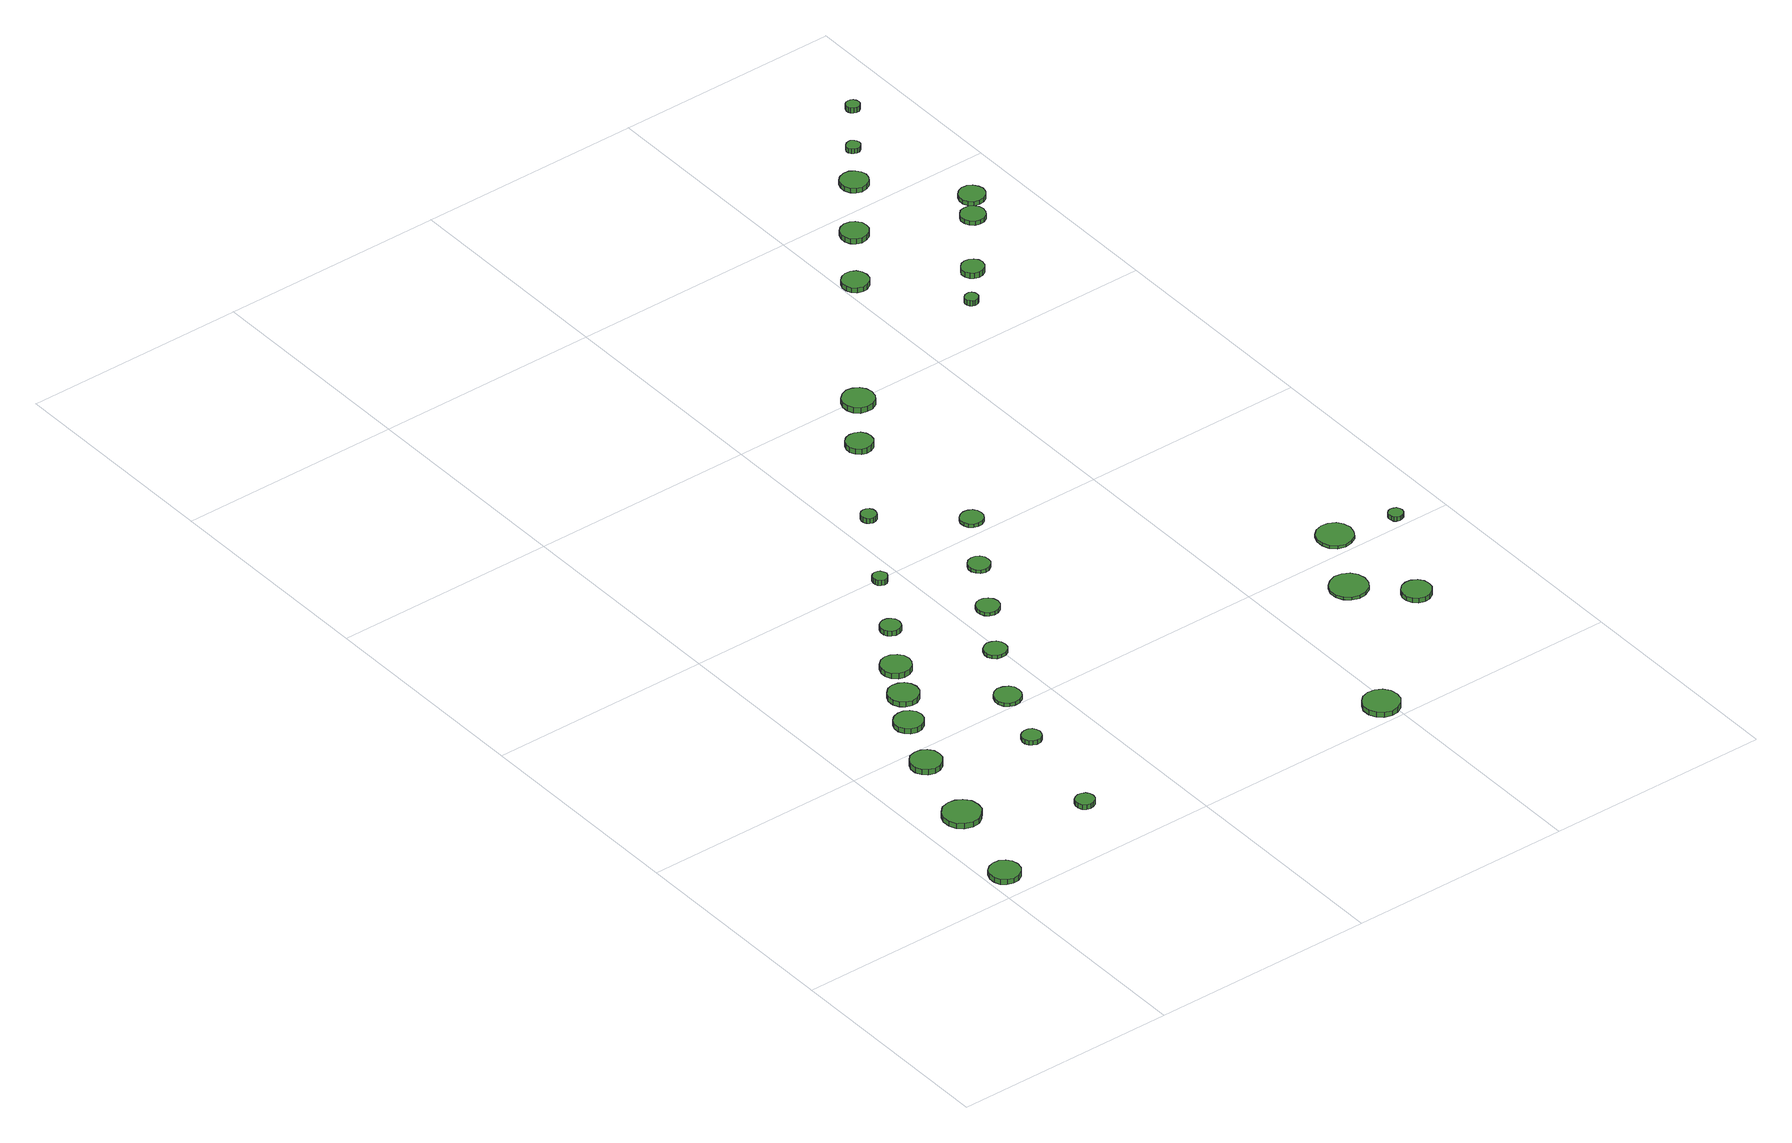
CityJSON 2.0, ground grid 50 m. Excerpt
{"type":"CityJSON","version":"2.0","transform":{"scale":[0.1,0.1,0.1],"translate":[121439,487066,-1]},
"CityObjects":{
"tree1":{"type":"SolitaryVegetationObject","attributes":{"function":"something"},"geometry":[{"type":"MultiSurface","lod":"1","boundaries":[[[0,1,2,3,4,5,6,7,8,9,10,11,12,13,14]],[[15,16,17,18,19,20,21,22,23,24,25,26,27,28,29]],[[0,29,28,1]],[[1,28,27,2]],[[2,27,26,3]],[[3,26,25,4]],[[4,25,24,5]],[[5,24,23,6]],[[6,23,22,7]],[[7,22,21,8]],[[8,21,20,9]],[[9,20,19,10]],[[10,19,18,11]],[[11,18,17,12]],[[12,17,16,13]],[[13,16,15,14]],[[14,15,29,0]]]}]},
"tree2":{"type":"SolitaryVegetationObject","attributes":{"function":"something"},"geometry":[{"type":"MultiSurface","lod":"1","boundaries":[[[30,31,32,33,34,35,36,37,38,39,40,41,42,43,44]],[[45,46,47,48,49,50,51,52,53,54,55,56,57,58,59]],[[30,59,58,31]],[[31,58,57,32]],[[32,57,56,33]],[[33,56,55,34]],[[34,55,54,35]],[[35,54,53,36]],[[36,53,52,37]],[[37,52,51,38]],[[38,51,50,39]],[[39,50,49,40]],[[40,49,48,41]],[[41,48,47,42]],[[42,47,46,43]],[[43,46,45,44]],[[44,45,59,30]]]}]},
"tree3":{"type":"SolitaryVegetationObject","attributes":{"function":"something"},"geometry":[{"type":"MultiSurface","lod":"1","boundaries":[[[60,61,62,63,64,65,66,67,68,69,70,71,72,73,74]],[[75,76,77,78,79,80,81,82,83,84,85,86,87,88,89]],[[60,89,88,61]],[[61,88,87,62]],[[62,87,86,63]],[[63,86,85,64]],[[64,85,84,65]],[[65,84,83,66]],[[66,83,82,67]],[[67,82,81,68]],[[68,81,80,69]],[[69,80,79,70]],[[70,79,78,71]],[[71,78,77,72]],[[72,77,76,73]],[[73,76,75,74]],[[74,75,89,60]]]}]},
"tree4":{"type":"SolitaryVegetationObject","attributes":{"function":"something"},"geometry":[{"type":"MultiSurface","lod":"1","boundaries":[[[90,91,92,93,94,95,96,97,98,99,100,101,102,103,104]],[[105,106,107,108,109,110,111,112,113,114,115,116,117,118,119]],[[90,119,118,91]],[[91,118,117,92]],[[92,117,116,93]],[[93,116,115,94]],[[94,115,114,95]],[[95,114,113,96]],[[96,113,112,97]],[[97,112,111,98]],[[98,111,110,99]],[[99,110,109,100]],[[100,109,108,101]],[[101,108,107,102]],[[102,107,106,103]],[[103,106,105,104]],[[104,105,119,90]]]}]},
"tree5":{"type":"SolitaryVegetationObject","attributes":{"function":"something"},"geometry":[{"type":"MultiSurface","lod":"1","boundaries":[[[120,121,122,123,124,125,126,127,128,129,130,131,132,133,134]],[[135,136,137,138,139,140,141,142,143,144,145,146,147,148,149]],[[120,149,148,121]],[[121,148,147,122]],[[122,147,146,123]],[[123,146,145,124]],[[124,145,144,125]],[[125,144,143,126]],[[126,143,142,127]],[[127,142,141,128]],[[128,141,140,129]],[[129,140,139,130]],[[130,139,138,131]],[[131,138,137,132]],[[132,137,136,133]],[[133,136,135,134]],[[134,135,149,120]]]}]},
"tree6":{"type":"SolitaryVegetationObject","attributes":{"function":"something"},"geometry":[{"type":"MultiSurface","lod":"1","boundaries":[[[150,151,152,153,154,155,156,157,158,159,160,161,162,163,164]],[[165,166,167,168,169,170,171,172,173,174,175,176,177,178,179]],[[150,179,178,151]],[[151,178,177,152]],[[152,177,176,153]],[[153,176,175,154]],[[154,175,174,155]],[[155,174,173,156]],[[156,173,172,157]],[[157,172,171,158]],[[158,171,170,159]],[[159,170,169,160]],[[160,169,168,161]],[[161,168,167,162]],[[162,167,166,163]],[[163,166,165,164]],[[164,165,179,150]]]}]},
"tree7":{"type":"SolitaryVegetationObject","attributes":{"function":"something"},"geometry":[{"type":"MultiSurface","lod":"1","boundaries":[[[180,181,182,183,184,185,186,187,188,189,190,191,192,193,194]],[[195,196,197,198,199,200,201,202,203,204,205,206,207,208,209]],[[180,209,208,181]],[[181,208,207,182]],[[182,207,206,183]],[[183,206,205,184]],[[184,205,204,185]],[[185,204,203,186]],[[186,203,202,187]],[[187,202,201,188]],[[188,201,200,189]],[[189,200,199,190]],[[190,199,198,191]],[[191,198,197,192]],[[192,197,196,193]],[[193,196,195,194]],[[194,195,209,180]]]}]},
"tree8":{"type":"SolitaryVegetationObject","attributes":{"function":"something"},"geometry":[{"type":"MultiSurface","lod":"1","boundaries":[[[210,211,212,213,214,215,216,217,218,219,220,221,222,223,224]],[[225,226,227,228,229,230,231,232,233,234,235,236,237,238,239]],[[210,239,238,211]],[[211,238,237,212]],[[212,237,236,213]],[[213,236,235,214]],[[214,235,234,215]],[[215,234,233,216]],[[216,233,232,217]],[[217,232,231,218]],[[218,231,230,219]],[[219,230,229,220]],[[220,229,228,221]],[[221,228,227,222]],[[222,227,226,223]],[[223,226,225,224]],[[224,225,239,210]]]}]},
"tree9":{"type":"SolitaryVegetationObject","attributes":{"function":"something"},"geometry":[{"type":"MultiSurface","lod":"1","boundaries":[[[240,241,242,243,244,245,246,247,248,249,250,251,252,253,254]],[[255,256,257,258,259,260,261,262,263,264,265,266,267,268,269]],[[240,269,268,241]],[[241,268,267,242]],[[242,267,266,243]],[[243,266,265,244]],[[244,265,264,245]],[[245,264,263,246]],[[246,263,262,247]],[[247,262,261,248]],[[248,261,260,249]],[[249,260,259,250]],[[250,259,258,251]],[[251,258,257,252]],[[252,257,256,253]],[[253,256,255,254]],[[254,255,269,240]]]}]},
"tree10":{"type":"SolitaryVegetationObject","attributes":{"function":"something"},"geometry":[{"type":"MultiSurface","lod":"1","boundaries":[[[270,271,272,273,274,275,276,277,278,279,280,281,282,283,284]],[[285,286,287,288,289,290,291,292,293,294,295,296,297,298,299]],[[270,299,298,271]],[[271,298,297,272]],[[272,297,296,273]],[[273,296,295,274]],[[274,295,294,275]],[[275,294,293,276]],[[276,293,292,277]],[[277,292,291,278]],[[278,291,290,279]],[[279,290,289,280]],[[280,289,288,281]],[[281,288,287,282]],[[282,287,286,283]],[[283,286,285,284]],[[284,285,299,270]]]}]},
"tree11":{"type":"SolitaryVegetationObject","attributes":{"function":"something"},"geometry":[{"type":"MultiSurface","lod":"1","boundaries":[[[300,301,302,303,304,305,306,307,308,309,310,311,312,313,314]],[[315,316,317,318,319,320,321,322,323,324,325,326,327,328,329]],[[300,329,328,301]],[[301,328,327,302]],[[302,327,326,303]],[[303,326,325,304]],[[304,325,324,305]],[[305,324,323,306]],[[306,323,322,307]],[[307,322,321,308]],[[308,321,320,309]],[[309,320,319,310]],[[310,319,318,311]],[[311,318,317,312]],[[312,317,316,313]],[[313,316,315,314]],[[314,315,329,300]]]}]},
"tree12":{"type":"SolitaryVegetationObject","attributes":{"function":"something"},"geometry":[{"type":"MultiSurface","lod":"1","boundaries":[[[330,331,332,333,334,335,336,337,338,339,340,341,342,343,344]],[[345,346,347,348,349,350,351,352,353,354,355,356,357,358,359]],[[330,359,358,331]],[[331,358,357,332]],[[332,357,356,333]],[[333,356,355,334]],[[334,355,354,335]],[[335,354,353,336]],[[336,353,352,337]],[[337,352,351,338]],[[338,351,350,339]],[[339,350,349,340]],[[340,349,348,341]],[[341,348,347,342]],[[342,347,346,343]],[[343,346,345,344]],[[344,345,359,330]]]}]},
"tree13":{"type":"SolitaryVegetationObject","attributes":{"function":"something"},"geometry":[{"type":"MultiSurface","lod":"1","boundaries":[[[360,361,362,363,364,365,366,367,368,369,370,371,372,373,374]],[[375,376,377,378,379,380,381,382,383,384,385,386,387,388,389]],[[360,389,388,361]],[[361,388,387,362]],[[362,387,386,363]],[[363,386,385,364]],[[364,385,384,365]],[[365,384,383,366]],[[366,383,382,367]],[[367,382,381,368]],[[368,381,380,369]],[[369,380,379,370]],[[370,379,378,371]],[[371,378,377,372]],[[372,377,376,373]],[[373,376,375,374]],[[374,375,389,360]]]}]},
"tree14":{"type":"SolitaryVegetationObject","attributes":{"function":"something"},"geometry":[{"type":"MultiSurface","lod":"1","boundaries":[[[390,391,392,393,394,395,396,397,398,399,400,401,402,403,404]],[[405,406,407,408,409,410,411,412,413,414,415,416,417,418,419]],[[390,419,418,391]],[[391,418,417,392]],[[392,417,416,393]],[[393,416,415,394]],[[394,415,414,395]],[[395,414,413,396]],[[396,413,412,397]],[[397,412,411,398]],[[398,411,410,399]],[[399,410,409,400]],[[400,409,408,401]],[[401,408,407,402]],[[402,407,406,403]],[[403,406,405,404]],[[404,405,419,390]]]}]},
"tree15":{"type":"SolitaryVegetationObject","attributes":{"function":"something"},"geometry":[{"type":"MultiSurface","lod":"1","boundaries":[[[420,421,422,423,424,425,426,427,428,429,430,431,432,433,434]],[[435,436,437,438,439,440,441,442,443,444,445,446,447,448,449]],[[420,449,448,421]],[[421,448,447,422]],[[422,447,446,423]],[[423,446,445,424]],[[424,445,444,425]],[[425,444,443,426]],[[426,443,442,427]],[[427,442,441,428]],[[428,441,440,429]],[[429,440,439,430]],[[430,439,438,431]],[[431,438,437,432]],[[432,437,436,433]],[[433,436,435,434]],[[434,435,449,420]]]}]},
"tree16":{"type":"SolitaryVegetationObject","attributes":{"function":"something"},"geometry":[{"type":"MultiSurface","lod":"1","boundaries":[[[450,451,452,453,454,455,456,457,458,459,460,461,462,463,464]],[[465,466,467,468,469,470,471,472,473,474,475,476,477,478,479]],[[450,479,478,451]],[[451,478,477,452]],[[452,477,476,453]],[[453,476,475,454]],[[454,475,474,455]],[[455,474,473,456]],[[456,473,472,457]],[[457,472,471,458]],[[458,471,470,459]],[[459,470,469,460]],[[460,469,468,461]],[[461,468,467,462]],[[462,467,466,463]],[[463,466,465,464]],[[464,465,479,450]]]}]},
"tree17":{"type":"SolitaryVegetationObject","attributes":{"function":"something"},"geometry":[{"type":"MultiSurface","lod":"1","boundaries":[[[480,481,482,483,484,485,486,487,488,489,490,491,492,493,494]],[[495,496,497,498,499,500,501,502,503,504,505,506,507,508,509]],[[480,509,508,481]],[[481,508,507,482]],[[482,507,506,483]],[[483,506,505,484]],[[484,505,504,485]],[[485,504,503,486]],[[486,503,502,487]],[[487,502,501,488]],[[488,501,500,489]],[[489,500,499,490]],[[490,499,498,491]],[[491,498,497,492]],[[492,497,496,493]],[[493,496,495,494]],[[494,495,509,480]]]}]},
"tree18":{"type":"SolitaryVegetationObject","attributes":{"function":"something"},"geometry":[{"type":"MultiSurface","lod":"1","boundaries":[[[510,511,512,513,514,515,516,517,518,519,520,521,522,523,524]],[[525,526,527,528,529,530,531,532,533,534,535,536,537,538,539]],[[510,539,538,511]],[[511,538,537,512]],[[512,537,536,513]],[[513,536,535,514]],[[514,535,534,515]],[[515,534,533,516]],[[516,533,532,517]],[[517,532,531,518]],[[518,531,530,519]],[[519,530,529,520]],[[520,529,528,521]],[[521,528,527,522]],[[522,527,526,523]],[[523,526,525,524]],[[524,525,539,510]]]}]},
"tree19":{"type":"SolitaryVegetationObject","attributes":{"function":"something"},"geometry":[{"type":"MultiSurface","lod":"1","boundaries":[[[540,541,542,543,544,545,546,547,548,549,550,551,552,553,554]],[[555,556,557,558,559,560,561,562,563,564,565,566,567,568,569]],[[540,569,568,541]],[[541,568,567,542]],[[542,567,566,543]],[[543,566,565,544]],[[544,565,564,545]],[[545,564,563,546]],[[546,563,562,547]],[[547,562,561,548]],[[548,561,560,549]],[[549,560,559,550]],[[550,559,558,551]],[[551,558,557,552]],[[552,557,556,553]],[[553,556,555,554]],[[554,555,569,540]]]}]},
"tree20":{"type":"SolitaryVegetationObject","attributes":{"function":"something"},"geometry":[{"type":"MultiSurface","lod":"1","boundaries":[[[570,571,572,573,574,575,576,577,578,579,580,581,582,583,584]],[[585,586,587,588,589,590,591,592,593,594,595,596,597,598,599]],[[570,599,598,571]],[[571,598,597,572]],[[572,597,596,573]],[[573,596,595,574]],[[574,595,594,575]],[[575,594,593,576]],[[576,593,592,577]],[[577,592,591,578]],[[578,591,590,579]],[[579,590,589,580]],[[580,589,588,581]],[[581,588,587,582]],[[582,587,586,583]],[[583,586,585,584]],[[584,585,599,570]]]}]},
"tree21":{"type":"SolitaryVegetationObject","attributes":{"function":"something"},"geometry":[{"type":"MultiSurface","lod":"1","boundaries":[[[600,601,602,603,604,605,606,607,608,609,610,611,612,613,614]],[[615,616,617,618,619,620,621,622,623,624,625,626,627,628,629]],[[600,629,628,601]],[[601,628,627,602]],[[602,627,626,603]],[[603,626,625,604]],[[604,625,624,605]],[[605,624,623,606]],[[606,623,622,607]],[[607,622,621,608]],[[608,621,620,609]],[[609,620,619,610]],[[610,619,618,611]],[[611,618,617,612]],[[612,617,616,613]],[[613,616,615,614]],[[614,615,629,600]]]}]},
"tree22":{"type":"SolitaryVegetationObject","attributes":{"function":"something"},"geometry":[{"type":"MultiSurface","lod":"1","boundaries":[[[630,631,632,633,634,635,636,637,638,639,640,641,642,643,644]],[[645,646,647,648,649,650,651,652,653,654,655,656,657,658,659]],[[630,659,658,631]],[[631,658,657,632]],[[632,657,656,633]],[[633,656,655,634]],[[634,655,654,635]],[[635,654,653,636]],[[636,653,652,637]],[[637,652,651,638]],[[638,651,650,639]],[[639,650,649,640]],[[640,649,648,641]],[[641,648,647,642]],[[642,647,646,643]],[[643,646,645,644]],[[644,645,659,630]]]}]},
"tree23":{"type":"SolitaryVegetationObject","attributes":{"function":"something"},"geometry":[{"type":"MultiSurface","lod":"1","boundaries":[[[660,661,662,663,664,665,666,667,668,669,670,671,672,673,674]],[[675,676,677,678,679,680,681,682,683,684,685,686,687,688,689]],[[660,689,688,661]],[[661,688,687,662]],[[662,687,686,663]],[[663,686,685,664]],[[664,685,684,665]],[[665,684,683,666]],[[666,683,682,667]],[[667,682,681,668]],[[668,681,680,669]],[[669,680,679,670]],[[670,679,678,671]],[[671,678,677,672]],[[672,677,676,673]],[[673,676,675,674]],[[674,675,689,660]]]}]},
"tree24":{"type":"SolitaryVegetationObject","attributes":{"function":"something"},"geometry":[{"type":"MultiSurface","lod":"1","boundaries":[[[690,691,692,693,694,695,696,697,698,699,700,701,702,703,704]],[[705,706,707,708,709,710,711,712,713,714,715,716,717,718,719]],[[690,719,718,691]],[[691,718,717,692]],[[692,717,716,693]],[[693,716,715,694]],[[694,715,714,695]],[[695,714,713,696]],[[696,713,712,697]],[[697,712,711,698]],[[698,711,710,699]],[[699,710,709,700]],[[700,709,708,701]],[[701,708,707,702]],[[702,707,706,703]],[[703,706,705,704]],[[704,705,719,690]]]}]},
"tree25":{"type":"SolitaryVegetationObject","attributes":{"function":"something"},"geometry":[{"type":"MultiSurface","lod":"1","boundaries":[[[720,721,722,723,724,725,726,727,728,729,730,731,732,733,734]],[[735,736,737,738,739,740,741,742,743,744,745,746,747,748,749]],[[720,749,748,721]],[[721,748,747,722]],[[722,747,746,723]],[[723,746,745,724]],[[724,745,744,725]],[[725,744,743,726]],[[726,743,742,727]],[[727,742,741,728]],[[728,741,740,729]],[[729,740,739,730]],[[730,739,738,731]],[[731,738,737,732]],[[732,737,736,733]],[[733,736,735,734]],[[734,735,749,720]]]}]},
"tree26":{"type":"SolitaryVegetationObject","attributes":{"function":"something"},"geometry":[{"type":"MultiSurface","lod":"1","boundaries":[[[750,751,752,753,754,755,756,757,758,759,760,761,762,763,764]],[[765,766,767,768,769,770,771,772,773,774,775,776,777,778,779]],[[750,779,778,751]],[[751,778,777,752]],[[752,777,776,753]],[[753,776,775,754]],[[754,775,774,755]],[[755,774,773,756]],[[756,773,772,757]],[[757,772,771,758]],[[758,771,770,759]],[[759,770,769,760]],[[760,769,768,761]],[[761,768,767,762]],[[762,767,766,763]],[[763,766,765,764]],[[764,765,779,750]]]}]},
"tree27":{"type":"SolitaryVegetationObject","attributes":{"function":"something"},"geometry":[{"type":"MultiSurface","lod":"1","boundaries":[[[780,781,782,783,784,785,786,787,788,789,790,791,792,793,794]],[[795,796,797,798,799,800,801,802,803,804,805,806,807,808,809]],[[780,809,808,781]],[[781,808,807,782]],[[782,807,806,783]],[[783,806,805,784]],[[784,805,804,785]],[[785,804,803,786]],[[786,803,802,787]],[[787,802,801,788]],[[788,801,800,789]],[[789,800,799,790]],[[790,799,798,791]],[[791,798,797,792]],[[792,797,796,793]],[[793,796,795,794]],[[794,795,809,780]]]}]},
"tree28":{"type":"SolitaryVegetationObject","attributes":{"function":"something"},"geometry":[{"type":"MultiSurface","lod":"1","boundaries":[[[810,811,812,813,814,815,816,817,818,819,820,821,822,823,824]],[[825,826,827,828,829,830,831,832,833,834,835,836,837,838,839]],[[810,839,838,811]],[[811,838,837,812]],[[812,837,836,813]],[[813,836,835,814]],[[814,835,834,815]],[[815,834,833,816]],[[816,833,832,817]],[[817,832,831,818]],[[818,831,830,819]],[[819,830,829,820]],[[820,829,828,821]],[[821,828,827,822]],[[822,827,826,823]],[[823,826,825,824]],[[824,825,839,810]]]}]},
"tree29":{"type":"SolitaryVegetationObject","attributes":{"function":"something"},"geometry":[{"type":"MultiSurface","lod":"1","boundaries":[[[840,841,842,843,844,845,846,847,848,849,850,851,852,853,854]],[[855,856,857,858,859,860,861,862,863,864,865,866,867,868,869]],[[840,869,868,841]],[[841,868,867,842]],[[842,867,866,843]],[[843,866,865,844]],[[844,865,864,845]],[[845,864,863,846]],[[846,863,862,847]],[[847,862,861,848]],[[848,861,860,849]],[[849,860,859,850]],[[850,859,858,851]],[[851,858,857,852]],[[852,857,856,853]],[[853,856,855,854]],[[854,855,869,840]]]}]},
"tree30":{"type":"SolitaryVegetationObject","attributes":{"function":"something"},"geometry":[{"type":"MultiSurface","lod":"1","boundaries":[[[870,871,872,873,874,875,876,877,878,879,880,881,882,883,884]],[[885,886,887,888,889,890,891,892,893,894,895,896,897,898,899]],[[870,899,898,871]],[[871,898,897,872]],[[872,897,896,873]],[[873,896,895,874]],[[874,895,894,875]],[[875,894,893,876]],[[876,893,892,877]],[[877,892,891,878]],[[878,891,890,879]],[[879,890,889,880]],[[880,889,888,881]],[[881,888,887,882]],[[882,887,886,883]],[[883,886,885,884]],[[884,885,899,870]]]}]},
"tree31":{"type":"SolitaryVegetationObject","attributes":{"function":"something"},"geometry":[{"type":"MultiSurface","lod":"1","boundaries":[[[900,901,902,903,904,905,906,907,908,909,910,911,912,913,914]],[[915,916,917,918,919,920,921,922,923,924,925,926,927,928,929]],[[900,929,928,901]],[[901,928,927,902]],[[902,927,926,903]],[[903,926,925,904]],[[904,925,924,905]],[[905,924,923,906]],[[906,923,922,907]],[[907,922,921,908]],[[908,921,920,909]],[[909,920,919,910]],[[910,919,918,911]],[[911,918,917,912]],[[912,917,916,913]],[[913,916,915,914]],[[914,915,929,900]]]}]},
"tree32":{"type":"SolitaryVegetationObject","attributes":{"function":"something"},"geometry":[{"type":"MultiSurface","lod":"1","boundaries":[[[930,931,932,933,934,935,936,937,938,939,940,941,942,943,944]],[[945,946,947,948,949,950,951,952,953,954,955,956,957,958,959]],[[930,959,958,931]],[[931,958,957,932]],[[932,957,956,933]],[[933,956,955,934]],[[934,955,954,935]],[[935,954,953,936]],[[936,953,952,937]],[[937,952,951,938]],[[938,951,950,939]],[[939,950,949,940]],[[940,949,948,941]],[[941,948,947,942]],[[942,947,946,943]],[[943,946,945,944]],[[944,945,959,930]]]}]}
},
"vertices":[
[76,67,18],[73,81,18],[65,92,18],[53,99,18],[39,100,18],[26,96,18],[15,87,18],[10,74,18],[10,60,18],[15,47,18],[26,38,18],[39,34,18],[53,35,18],[65,42,18],[73,53,18],[73,53,6],[65,42,6],[53,35,6],[39,34,6],[26,38,6],[15,47,6],[10,60,6],[10,74,6],[15,87,6],[26,96,6],[39,100,6],[53,99,6],[65,92,6],[73,81,6],[76,67,6],
[133,268,23],[130,285,23],[119,299,23],[105,307,23],[88,309,23],[71,304,23],[59,292,23],[52,277,23],[52,260,23],[59,244,23],[71,233,23],[88,227,23],[105,229,23],[119,238,23],[130,251,23],[130,251,10],[119,238,10],[105,229,10],[88,227,10],[71,233,10],[59,244,10],[52,260,10],[52,277,10],[59,292,10],[71,304,10],[88,309,10],[105,307,10],[119,299,10],[130,285,10],[133,268,10],
[178,450,22],[176,464,22],[167,476,22],[155,483,22],[141,484,22],[127,480,22],[117,470,22],[111,457,22],[111,443,22],[117,430,22],[127,421,22],[141,416,22],[155,418,22],[167,425,22],[176,436,22],[176,436,9],[167,425,9],[155,418,9],[141,416,9],[127,421,9],[117,430,9],[111,443,9],[111,457,9],[117,470,9],[127,480,9],[141,484,9],[155,483,9],[167,476,9],[176,464,9],[178,450,9],
[337,156,17],[335,165,17],[330,172,17],[322,176,17],[314,177,17],[306,174,17],[299,169,17],[296,161,17],[296,152,17],[299,144,17],[306,138,17],[314,136,17],[322,137,17],[330,141,17],[335,148,17],[335,148,6],[330,141,6],[322,137,6],[314,136,6],[306,138,6],[299,144,6],[296,152,6],[296,161,6],[299,169,6],[306,174,6],[314,177,6],[322,176,6],[330,172,6],[335,165,6],[337,156,6],
[235,581,18],[232,594,18],[224,605,18],[213,611,18],[200,612,18],[187,608,18],[178,600,18],[172,588,18],[172,575,18],[178,563,18],[187,554,18],[200,550,18],[213,551,18],[224,558,18],[232,568,18],[232,568,6],[224,558,6],[213,551,6],[200,550,6],[187,554,6],[178,563,6],[172,575,6],[172,588,6],[178,600,6],[187,608,6],[200,612,6],[213,611,6],[224,605,6],[232,594,6],[235,581,6],
[285,660,18],[282,673,18],[274,685,18],[262,691,18],[248,693,18],[235,689,18],[225,679,18],[219,667,18],[219,653,18],[225,640,18],[235,631,18],[248,627,18],[262,628,18],[274,635,18],[282,646,18],[282,646,6],[274,635,6],[262,628,6],[248,627,6],[235,631,6],[225,640,6],[219,653,6],[219,667,6],[225,679,6],[235,689,6],[248,693,6],[262,691,6],[274,685,6],[282,673,6],[285,660,6],
[387,392,16],[385,401,16],[380,408,16],[373,412,16],[364,413,16],[355,410,16],[349,405,16],[345,396,16],[345,388,16],[349,379,16],[355,374,16],[364,371,16],[373,372,16],[380,376,16],[385,383,16],[385,383,6],[380,376,6],[373,372,6],[364,371,6],[355,374,6],[349,379,6],[345,388,6],[345,396,6],[349,405,6],[355,410,6],[364,413,6],[373,412,6],[380,408,6],[385,401,6],[387,392,6],
[331,743,19],[328,756,19],[320,767,19],[308,774,19],[295,776,19],[282,772,19],[271,762,19],[266,750,19],[266,736,19],[271,724,19],[282,714,19],[295,710,19],[308,712,19],[320,718,19],[328,730,19],[328,730,6],[320,718,6],[308,712,6],[295,710,6],[282,714,6],[271,724,6],[266,736,6],[266,750,6],[271,762,6],[282,772,6],[295,776,6],[308,774,6],[320,767,6],[328,756,6],[331,743,6],
[442,530,14],[440,542,14],[433,551,14],[422,557,14],[410,559,14],[399,555,14],[390,547,14],[385,536,14],[385,524,14],[390,512,14],[399,504,14],[410,501,14],[422,502,14],[433,508,14],[440,518,14],[440,518,6],[433,508,6],[422,502,6],[410,501,6],[399,504,6],[390,512,6],[385,524,6],[385,536,6],[390,547,6],[399,555,6],[410,559,6],[422,557,6],[433,551,6],[440,542,6],[442,530,6],
[393,854,18],[391,863,18],[386,870,18],[378,875,18],[369,876,18],[360,873,18],[353,867,18],[350,858,18],[350,849,18],[353,841,18],[360,835,18],[369,832,18],[378,833,18],[386,837,18],[391,845,18],[391,845,6],[386,837,6],[378,833,6],[369,832,6],[360,835,6],[353,841,6],[350,849,6],[350,858,6],[353,867,6],[360,873,6],[369,876,6],[378,875,6],[386,870,6],[391,863,6],[393,854,6],
[515,667,14],[513,677,14],[507,685,14],[498,690,14],[488,692,14],[478,688,14],[470,682,14],[466,672,14],[466,662,14],[470,653,14],[478,646,14],[488,643,14],[498,644,14],[507,649,14],[513,657,14],[513,657,6],[507,649,6],[498,644,6],[488,643,6],[478,646,6],[470,653,6],[466,662,6],[466,672,6],[470,682,6],[478,688,6],[488,692,6],[498,690,6],[507,685,6],[513,677,6],[515,667,6],
[473,996,18],[471,1002,18],[467,1008,18],[462,1011,18],[455,1012,18],[448,1010,18],[443,1005,18],[441,999,18],[441,992,18],[443,986,18],[448,982,18],[455,979,18],[462,980,18],[467,984,18],[471,989,18],[471,989,6],[467,984,6],[462,980,6],[455,979,6],[448,982,6],[443,986,6],[441,992,6],[441,999,6],[443,1005,6],[448,1010,6],[455,1012,6],[462,1011,6],[467,1008,6],[471,1002,6],[473,996,6],
[593,790,14],[591,800,14],[584,809,14],[575,814,14],[565,815,14],[555,812,14],[547,805,14],[543,795,14],[543,785,14],[547,775,14],[555,768,14],[565,765,14],[575,766,14],[584,771,14],[591,780,14],[591,780,6],[584,771,6],[575,766,6],[565,765,6],[555,768,6],[547,775,6],[543,785,6],[543,795,6],[547,805,6],[555,812,6],[565,815,6],[575,814,6],[584,809,6],[591,800,6],[593,790,6],
[665,912,14],[663,922,14],[657,930,14],[649,935,14],[639,936,14],[629,933,14],[622,926,14],[618,917,14],[618,907,14],[622,898,14],[629,891,14],[639,888,14],[649,889,14],[657,894,14],[663,902,14],[663,902,6],[657,894,6],[649,889,6],[639,888,6],[629,891,6],[622,898,6],[618,907,6],[618,917,6],[622,926,6],[629,933,6],[639,936,6],[649,935,6],[657,930,6],[663,922,6],[665,912,6],
[584,1174,18],[583,1181,18],[579,1186,18],[573,1190,18],[566,1191,18],[559,1189,18],[554,1184,18],[551,1177,18],[551,1170,18],[554,1164,18],[559,1159,18],[566,1157,18],[573,1158,18],[579,1161,18],[583,1167,18],[583,1167,6],[579,1161,6],[573,1158,6],[566,1157,6],[559,1159,6],[554,1164,6],[551,1170,6],[551,1177,6],[554,1184,6],[559,1189,6],[566,1191,6],[573,1190,6],[579,1186,6],[583,1181,6],[584,1174,6],
[1021,48,19],[1018,65,19],[1008,78,19],[994,86,19],[978,88,19],[962,83,19],[950,72,19],[943,57,19],[943,40,19],[950,25,19],[962,14,19],[978,9,19],[994,11,19],[1008,19,19],[1018,32,19],[1018,32,7],[1008,19,7],[994,11,7],[978,9,7],[962,14,7],[950,25,7],[943,40,7],[943,57,7],[950,72,7],[962,83,7],[978,88,7],[994,86,7],[1008,78,7],[1018,65,7],[1021,48,7],
[750,1043,14],[748,1053,14],[742,1061,14],[733,1066,14],[723,1067,14],[713,1064,14],[705,1057,14],[701,1048,14],[701,1038,14],[705,1028,14],[713,1021,14],[723,1018,14],[733,1019,14],[742,1024,14],[748,1033,14],[748,1033,6],[742,1024,6],[733,1019,6],[723,1018,6],[713,1021,6],[705,1028,6],[701,1038,6],[701,1048,6],[705,1057,6],[713,1064,6],[723,1067,6],[733,1066,6],[742,1061,6],[748,1053,6],[750,1043,6],
[731,1376,20],[729,1387,20],[722,1397,20],[711,1403,20],[699,1404,20],[688,1401,20],[679,1393,20],[674,1382,20],[674,1370,20],[679,1359,20],[688,1350,20],[699,1347,20],[711,1348,20],[722,1354,20],[729,1364,20],[729,1364,7],[722,1354,7],[711,1348,7],[699,1347,7],[688,1350,7],[679,1359,7],[674,1370,7],[674,1382,7],[679,1393,7],[688,1401,7],[699,1404,7],[711,1403,7],[722,1397,7],[729,1387,7],[731,1376,7],
[820,1485,25],[817,1499,25],[809,1511,25],[796,1518,25],[782,1520,25],[768,1515,25],[757,1505,25],[752,1492,25],[752,1478,25],[757,1465,25],[768,1455,25],[782,1451,25],[796,1452,25],[809,1459,25],[817,1471,25],[817,1471,12],[809,1459,12],[796,1452,12],[782,1451,12],[768,1455,12],[757,1465,12],[752,1478,12],[752,1492,12],[757,1505,12],[768,1515,12],[782,1520,12],[796,1518,12],[809,1511,12],[817,1499,12],[820,1485,12],
[1216,400,13],[1213,417,13],[1203,430,13],[1188,439,13],[1171,441,13],[1155,435,13],[1142,424,13],[1135,408,13],[1135,391,13],[1142,376,13],[1155,364,13],[1171,359,13],[1188,361,13],[1203,369,13],[1213,383,13],[1213,383,6],[1203,369,6],[1188,361,6],[1171,359,6],[1155,364,6],[1142,376,6],[1135,391,6],[1135,408,6],[1142,424,6],[1155,435,6],[1171,441,6],[1188,439,6],[1203,430,6],[1213,417,6],[1216,400,6],
[1302,302,17],[1300,315,17],[1292,326,17],[1280,333,17],[1267,334,17],[1254,330,17],[1245,321,17],[1239,309,17],[1239,296,17],[1245,284,17],[1254,275,17],[1267,271,17],[1280,272,17],[1292,279,17],[1300,289,17],[1300,289,6],[1292,279,6],[1280,272,6],[1267,271,6],[1254,275,6],[1245,284,6],[1239,296,6],[1239,309,6],[1245,321,6],[1254,330,6],[1267,334,6],[1280,333,6],[1292,326,6],[1300,315,6],[1302,302,6],
[1299,552,13],[1295,568,13],[1286,581,13],[1271,589,13],[1255,591,13],[1239,586,13],[1227,575,13],[1221,560,13],[1221,544,13],[1227,528,13],[1239,517,13],[1255,512,13],[1271,514,13],[1286,522,13],[1295,536,13],[1295,536,6],[1286,522,6],[1271,514,6],[1255,512,6],[1239,517,6],[1227,528,6],[1221,544,6],[1221,560,6],[1227,575,6],[1239,586,6],[1255,591,6],[1271,589,6],[1286,581,6],[1295,568,6],[1299,552,6],
[1413,531,16],[1412,537,16],[1408,543,16],[1402,546,16],[1396,547,16],[1389,545,16],[1384,540,16],[1382,534,16],[1382,527,16],[1384,521,16],[1389,517,16],[1396,515,16],[1402,516,16],[1408,519,16],[1412,524,16],[1412,524,6],[1408,519,6],[1402,516,6],[1396,515,6],[1389,517,6],[1384,521,6],[1382,527,6],[1382,534,6],[1384,540,6],[1389,545,6],[1396,547,6],[1402,546,6],[1408,543,6],[1412,537,6],[1413,531,6],
[1058,1805,21],[1056,1817,21],[1049,1827,21],[1038,1833,21],[1026,1834,21],[1015,1830,21],[1006,1822,21],[1001,1811,21],[1001,1799,21],[1006,1788,21],[1015,1780,21],[1026,1776,21],[1038,1777,21],[1049,1784,21],[1056,1793,21],[1056,1793,9],[1049,1784,9],[1038,1777,9],[1026,1776,9],[1015,1780,9],[1006,1788,9],[1001,1799,9],[1001,1811,9],[1006,1822,9],[1015,1830,9],[1026,1834,9],[1038,1833,9],[1049,1827,9],[1056,1817,9],[1058,1805,9],
[1187,1613,25],[1186,1619,25],[1182,1624,25],[1177,1627,25],[1171,1627,25],[1165,1625,25],[1161,1621,25],[1158,1616,25],[1158,1610,25],[1161,1604,25],[1165,1600,25],[1171,1598,25],[1177,1599,25],[1182,1602,25],[1186,1607,25],[1186,1607,12],[1182,1602,12],[1177,1599,12],[1171,1598,12],[1165,1600,12],[1161,1604,12],[1158,1610,12],[1158,1616,12],[1161,1621,12],[1165,1625,12],[1171,1627,12],[1177,1627,12],[1182,1624,12],[1186,1619,12],[1187,1613,12],
[1162,1939,18],[1160,1951,18],[1152,1961,18],[1142,1967,18],[1129,1969,18],[1117,1965,18],[1108,1957,18],[1103,1945,18],[1103,1933,18],[1108,1921,18],[1117,1913,18],[1129,1909,18],[1142,1911,18],[1152,1917,18],[1160,1927,18],[1160,1927,6],[1152,1917,6],[1142,1911,6],[1129,1909,6],[1117,1913,6],[1108,1921,6],[1103,1933,6],[1103,1945,6],[1108,1957,6],[1117,1965,6],[1129,1969,6],[1142,1967,6],[1152,1961,6],[1160,1951,6],[1162,1939,6],
[1267,1698,19],[1265,1708,19],[1259,1716,19],[1250,1721,19],[1240,1722,19],[1230,1719,19],[1223,1712,19],[1218,1703,19],[1218,1693,19],[1223,1683,19],[1230,1677,19],[1240,1674,19],[1250,1675,19],[1259,1680,19],[1265,1688,19],[1265,1688,6],[1259,1680,6],[1250,1675,6],[1240,1674,6],[1230,1677,6],[1223,1683,6],[1218,1693,6],[1218,1703,6],[1223,1712,6],[1230,1719,6],[1240,1722,6],[1250,1721,6],[1259,1716,6],[1265,1708,6],[1267,1698,6],
[1268,2074,17],[1265,2086,17],[1258,2096,17],[1247,2103,17],[1234,2104,17],[1222,2100,17],[1213,2092,17],[1208,2080,17],[1208,2068,17],[1213,2056,17],[1222,2048,17],[1234,2044,17],[1247,2045,17],[1258,2052,17],[1265,2062,17],[1265,2062,6],[1258,2052,6],[1247,2045,6],[1234,2044,6],[1222,2048,6],[1213,2056,6],[1208,2068,6],[1208,2080,6],[1213,2092,6],[1222,2100,6],[1234,2104,6],[1247,2103,6],[1258,2096,6],[1265,2086,6],[1268,2074,6],
[1381,1840,16],[1379,1850,16],[1372,1859,16],[1363,1865,16],[1352,1866,16],[1341,1863,16],[1333,1855,16],[1328,1845,16],[1328,1834,16],[1333,1824,16],[1341,1816,16],[1352,1813,16],[1363,1814,16],[1372,1820,16],[1379,1829,16],[1379,1829,6],[1372,1820,6],[1363,1814,6],[1352,1813,6],[1341,1816,6],[1333,1824,6],[1328,1834,6],[1328,1845,6],[1333,1855,6],[1341,1863,6],[1352,1866,6],[1363,1865,6],[1372,1859,6],[1379,1850,6],[1381,1840,6],
[1324,2167,17],[1322,2173,17],[1319,2178,17],[1313,2182,17],[1307,2182,17],[1301,2180,17],[1296,2176,17],[1293,2170,17],[1293,2164,17],[1296,2158,17],[1301,2154,17],[1307,2152,17],[1313,2152,17],[1319,2156,17],[1322,2161,17],[1322,2161,6],[1319,2156,6],[1313,2152,6],[1307,2152,6],[1301,2154,6],[1296,2158,6],[1293,2164,6],[1293,2170,6],[1296,2176,6],[1301,2180,6],[1307,2182,6],[1313,2182,6],[1319,2178,6],[1322,2173,6],[1324,2167,6],
[1423,1894,16],[1420,1905,16],[1413,1915,16],[1403,1921,16],[1391,1922,16],[1380,1918,16],[1371,1910,16],[1367,1900,16],[1367,1888,16],[1371,1877,16],[1380,1869,16],[1391,1866,16],[1403,1867,16],[1413,1873,16],[1420,1882,16],[1420,1882,6],[1413,1873,6],[1403,1867,6],[1391,1866,6],[1380,1869,6],[1371,1877,6],[1367,1888,6],[1367,1900,6],[1371,1910,6],[1380,1918,6],[1391,1922,6],[1403,1921,6],[1413,1915,6],[1420,1905,6],[1423,1894,6],
[1406,2274,18],[1405,2280,18],[1401,2285,18],[1396,2288,18],[1390,2289,18],[1384,2287,18],[1379,2283,18],[1377,2277,18],[1377,2271,18],[1379,2266,18],[1384,2262,18],[1390,2260,18],[1396,2260,18],[1401,2263,18],[1405,2268,18],[1405,2268,6],[1401,2263,6],[1396,2260,6],[1390,2260,6],[1384,2262,6],[1379,2266,6],[1377,2271,6],[1377,2277,6],[1379,2283,6],[1384,2287,6],[1390,2289,6],[1396,2288,6],[1401,2285,6],[1405,2280,6],[1406,2274,6]
]}
